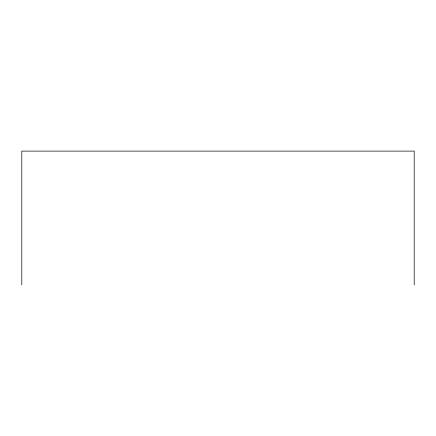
<?xml version="1.0" encoding="UTF-8"?>
<svg xmlns="http://www.w3.org/2000/svg" width="436" height="436" viewBox="0 0 436 436"><rect width="100%" height="100%" fill="white"/><g stroke="black" fill="none" stroke-linecap="round" stroke-linejoin="round"><path stroke-width="0.65" d="M414.2 284.893L414.2 151.107L21.8 151.107L21.8 284.893"/></g></svg>
